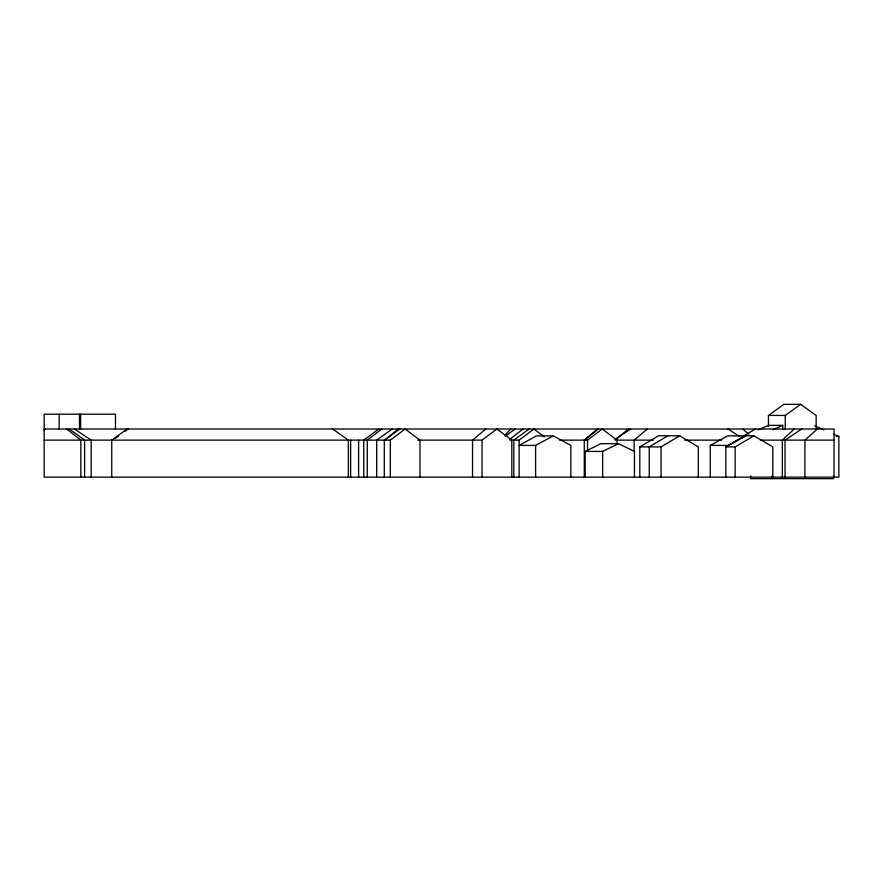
<?xml version="1.0" encoding="UTF-8"?>
<svg xmlns="http://www.w3.org/2000/svg" width="883" height="883" viewBox="0 0 883 883"><rect width="100%" height="100%" fill="white"/><g stroke="black" fill="none" stroke-linecap="round" stroke-linejoin="round"><path stroke-width="1.32" d="M505.087 435.076L510.65 429.017M794.247 429.017L782.338 440.131L782.338 477.151M44.15 429.9L45.132 429.017M817.415 429.017L804.91 440.131L804.91 477.151M616.268 439.27L628.365 429.017M584.281 477.151L584.281 440.131L597.471 429.017M485.76 429.017L472.537 440.131L472.537 477.151M647.371 429.017L634.126 440.131L634.126 451.092M384.833 440.131L398.178 429.017M584.281 440.131L598.431 429.017M509.723 439.337L523.067 429.017M381.809 429.017L367.262 440.131L367.262 477.151M510.021 440.131L519.127 440.131L533.862 429.017L544.392 436.953M559.645 440.131L587.515 440.131L602.261 429.017L617.007 440.131L617.007 444.237M44.15 440.131L390.308 440.131L405.142 429.017L419.977 440.131L419.977 477.151M417.67 440.131L482.03 440.131L496.919 429.017L511.809 440.131L511.809 477.151M378.719 429.017L363.774 440.131L363.774 477.151M115.121 438.542L118.388 436.158M124.911 431.401L128.178 429.017M529.038 429.017L513.829 440.131L513.829 477.151M127.152 429.017L111.744 440.131L111.744 477.151M505.264 436.158L515.153 429.017M768.453 426.412L768.453 415.44L783.905 404.337L800.704 404.337L816.146 415.44L816.146 429.16M768.453 415.44L785.263 415.44L800.704 404.337M392.24 429.017L376.677 440.131L376.677 477.151M399.833 429.017L384.293 440.131L384.293 477.151M615.043 439.381L630.65 429.017M801.731 429.017L785.031 440.131L785.031 477.151M742.691 436.655L755.296 429.017M639.822 477.151L639.822 446.897L658.442 435.794L679.7 435.794L698.321 446.897L698.321 477.151M667.868 435.794L649.248 446.897L649.248 477.151M639.822 446.897L661.069 446.897L679.7 435.794M725.87 477.151L725.87 446.897L744.49 435.794L753.972 435.794L772.78 446.897L772.78 477.151M728.365 445.451L737.239 440.507M725.87 446.897L735.153 446.897L753.972 435.794M710.241 477.151L710.241 445.407L727.614 435.882L745.738 435.882L741.102 438.421M738.795 439.69L728.365 445.407L710.241 445.407M739.501 439.27L745.186 436.18L744.49 435.794M553.244 435.882L536.5 435.882L519.127 445.407L535.617 445.407L553.244 435.882L570.86 445.407L570.86 477.151M585.197 477.151L585.197 451.412L600.87 443.685L618.541 443.685L634.447 451.412L634.447 477.151M585.197 451.412L602.636 451.412L618.541 443.685M743.232 436.467L745.76 435.352M758.365 429.8L768.453 425.363L782.735 425.363L782.735 429.447M772.647 429.8L782.735 425.363M44.15 429.017L834.027 429.017L834.027 477.151M836.256 436.467L838.85 436.467L838.85 477.151L44.15 477.151L44.15 414.204L115.463 414.204L115.463 429.259M615.274 440.131L653.288 440.131M684.766 440.131L721.72 440.131M760.329 440.131L834.027 440.131M814.888 425.915L823.718 429.8M833.806 434.248L838.85 436.467M728.089 429.017L739.347 436.423M74.338 429.017L91.203 440.131L91.203 477.151M332.714 429.017L348.366 440.131L348.366 477.151M69.205 429.017L84.602 440.131L84.602 477.151M66.633 429.017L80.839 440.131L80.839 477.151M742.68 429.017L748.707 434.149M833.552 475.915L833.552 478.663L750.682 478.663L750.682 475.915M785.263 415.44L785.263 429.16M772.161 475.915L772.161 478.663M735.153 446.897L735.153 477.151M661.069 446.897L661.069 477.151M602.636 451.412L602.636 477.151M587.515 440.131L587.515 451.092M535.617 445.407L535.617 477.151M519.127 440.131L519.127 477.151M482.03 440.131L482.03 477.151M390.308 440.131L390.308 477.151M358.597 440.131L358.597 477.151M350.628 440.131L350.628 477.151M80.64 414.204L80.64 429.259M79.459 414.204L79.459 429.259M59.183 414.204L59.183 429.259"/></g></svg>
